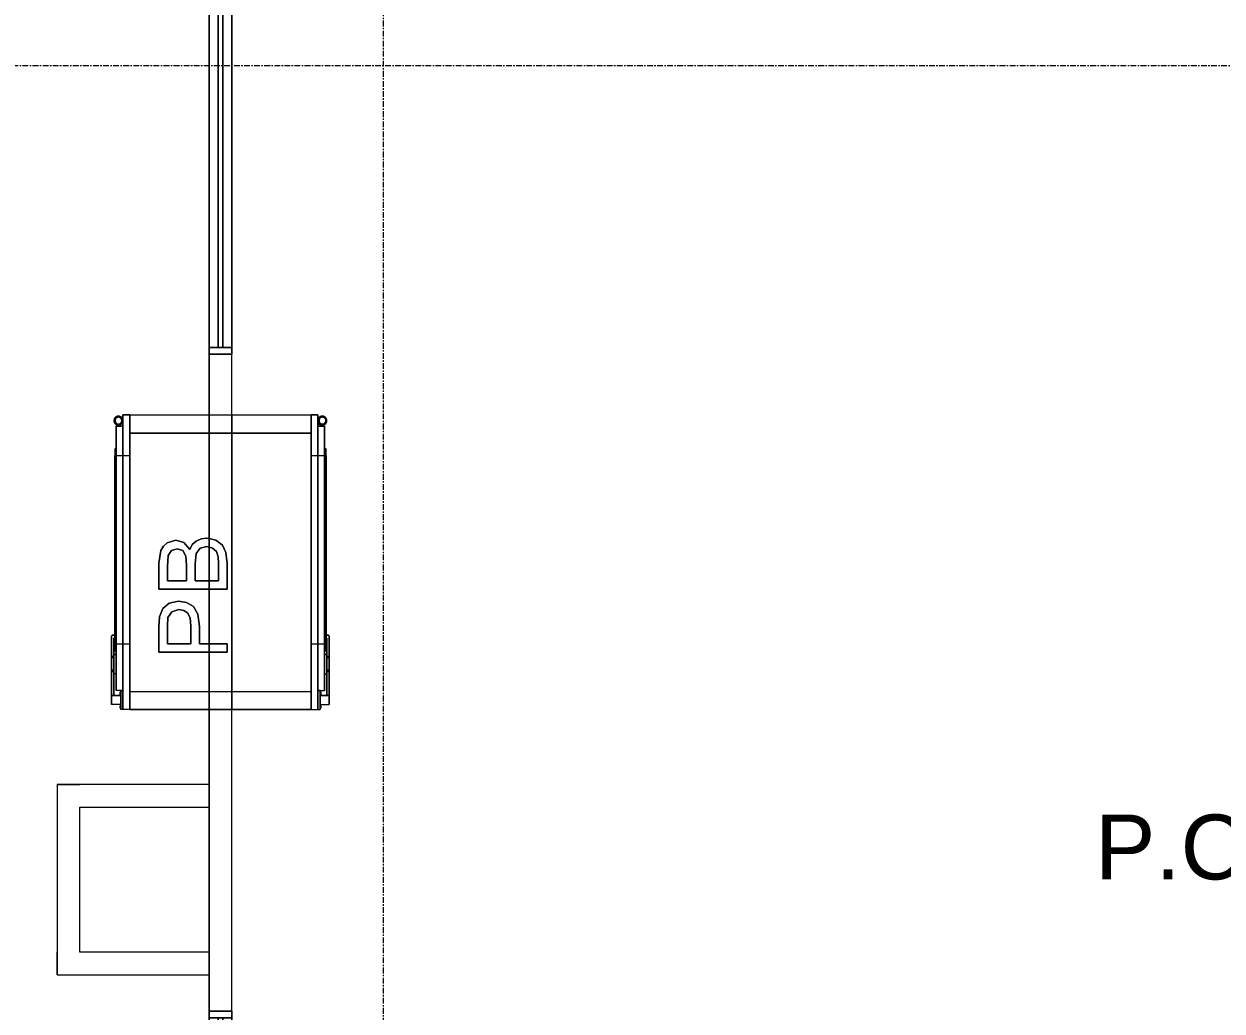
# Model space of a CAD drawing. Header units: millimetres. Extents: x -21807 to 26525, y -2564 to 60640.
# Drawn here: x -5292 to -2649, y 49352 to 51529 of the extents above; entities that cross this region are included whole.
import ezdxf

# ---------------------------------------------------------------- set-up
doc = ezdxf.new("R2010")
doc.units = ezdxf.units.MM
doc.linetypes.add('Grid Line', pattern=[22.225, 12.7, -3.175, 3.175, -3.175])
for name, color, linetype, lineweight in [('A-AREA-IDEN', 7, 'Continuous', 9), ('A-DETL-THIN', 7, 'Continuous', 9), ('A-WALL', 7, 'Continuous', 9), ('S-GRID', 7, 'Continuous', 9)]:
    doc.layers.add(name, color=color, linetype=linetype, lineweight=lineweight)
doc.layers.add('A-GLAZ', color=7, linetype='Continuous', lineweight=9, true_color=0x00007f)
doc.styles.add('Arial_1', font='arial.ttf', dxfattribs={"height": 143})

# ---------------------------------------------------------------- blocks, each defined once
blk = doc.blocks.new('AK_OViewTuongPanel - 2000x1200-V12-MẶT BẰNG PHÂN VÙNG ÁP SUẤT')
at = {"layer": 'A-GLAZ', "color": 254, "lineweight": 13, "true_color": 0xcccce5}
for p, q in [((-1015, 25), (-1015, -25)), ((-1000, 25), (-1015, 25)), ((-1000, -25), (-1000, 25)), ((1000, 25), (-1000, 25)), ((1000, 5), (-1000, 5)), ((-1000, 5), (-1000, -5)), ((1015, 25), (1000, 25)), ((1000, 25), (1000, -25)), ((1000, -5), (1000, 5)), ((1015, -25), (1015, 25)), ((-1000, -5), (1000, -5))]:
    blk.add_line(p, q, dxfattribs=at)
at = {"layer": 'A-GLAZ', "color": 7, "lineweight": 13, "true_color": 0xf3f3f9}
for p, q in [((-1015, -25), (-1015, 25)), ((-1000, -5), (-1000, 5)), ((-1000, 5), (-1000, -5)), ((1000, 5), (1000, -5)), ((1000, -5), (1000, 5)), ((1015, 25), (1015, -25)), ((-1000, -25), (-1015, -25)), ((1015, -25), (1000, -25))]:
    blk.add_line(p, q, dxfattribs=at)
at = {"layer": 'A-GLAZ', "color": 7, "lineweight": 13, "true_color": 0xececf5}
for p, q in [((-1015, 25), (-1000, 25)), ((-1000, 25), (-1000, 5)), ((1000, 25), (1015, 25)), ((1000, 5), (1000, 25)), ((-1000, -5), (-1000, -25)), ((1000, -25), (-1000, -25)), ((1000, -25), (1000, -5))]:
    blk.add_line(p, q, dxfattribs=at)
at = {"layer": 'A-GLAZ', "color": 254, "lineweight": 13, "true_color": 0xe0e0ef}
for p, q in [((-1000, 25), (1000, 25)), ((-1000, 5), (1000, 5)), ((-1015, -25), (-1000, -25)), ((1000, -5), (-1000, -5)), ((-1000, -25), (1000, -25)), ((1000, -25), (1015, -25))]:
    blk.add_line(p, q, dxfattribs=at)
blk = doc.blocks.new('AK_OViewTuongPanel - 1000x1200-V14-MẶT BẰNG PHÂN VÙNG ÁP SUẤT')
at = {"layer": 'A-GLAZ', "color": 7, "lineweight": 13, "true_color": 0xf3f3f9}
for p, q in [((-515, 25), (-500, 25)), ((-515, -25), (-515, 25)), ((-500, -5), (-500, 5)), ((-500, 5), (-500, -5)), ((500, 25), (515, 25)), ((500, 5), (500, -5)), ((500, -5), (500, 5)), ((515, 25), (515, -25))]:
    blk.add_line(p, q, dxfattribs=at)
at = {"layer": 'A-GLAZ', "color": 254, "lineweight": 13, "true_color": 0xcccce5}
for p, q in [((-515, 25), (-515, -25)), ((-500, -25), (-500, 25)), ((500, 5), (-500, 5)), ((-500, 5), (-500, -5)), ((500, 25), (500, -25)), ((500, -5), (500, 5)), ((515, -25), (515, 25)), ((-515, -25), (-500, -25)), ((-500, -5), (500, -5)), ((-500, -25), (500, -25)), ((500, -25), (515, -25))]:
    blk.add_line(p, q, dxfattribs=at)
at = {"layer": 'A-GLAZ', "color": 254, "lineweight": 13, "true_color": 0xe0e0ef}
for p, q in [((-500, 25), (-515, 25)), ((500, 25), (-500, 25)), ((-500, 5), (500, 5)), ((515, 25), (500, 25)), ((500, -5), (-500, -5)), ((500, -25), (-500, -25))]:
    blk.add_line(p, q, dxfattribs=at)
at = {"layer": 'A-GLAZ', "color": 7, "lineweight": 13, "true_color": 0xececf5}
for p, q in [((-500, 25), (500, 25)), ((-500, 25), (-500, 5)), ((500, 5), (500, 25)), ((-500, -25), (-515, -25)), ((-500, -5), (-500, -25)), ((500, -25), (500, -5)), ((515, -25), (500, -25))]:
    blk.add_line(p, q, dxfattribs=at)
blk = doc.blocks.new('Passbox - KT 500x500x400-V25-MẶT BẰNG PHÂN VÙNG ÁP SUẤT')
at = {"layer": 'A-GLAZ', "color": 254, "lineweight": 13, "true_color": 0xe0e0ef}
for p, q in [((-294.1, 240), (-314.1, 240)), ((-314.1, 220), (-314.1, 240)), ((-294.1, 240), (-294.1, 235)), ((-294.1, 240), (-163, 240)), ((-161, 238), (-161, 233)), ((-314.1, 220), (-325, 220)), ((-325, 215), (-325, 220)), ((-282.6, 215), (-325, 215)), ((-325, 200), (-325, 215)), ((-320.7, 220), (-322.1, 220)), ((-322.1, 220), (-320.7, 220)), ((-320.7, 220), (-322.1, 220)), ((-322.1, 220), (-320.7, 220)), ((-317.9, 220), (-320.7, 220)), ((-320.7, 220), (-317.9, 220)), ((-317.9, 220), (-320.7, 220)), ((-320.7, 220), (-317.9, 220)), ((-317.9, 220), (-316.5, 220)), ((-316.5, 220), (-317.9, 220)), ((-317.9, 220), (-316.5, 220)), ((-316.5, 220), (-317.9, 220)), ((-294.1, 220), (-314.1, 220)), ((-245.8, 235), (-294.1, 235)), ((-294.1, 235), (-294.1, 220)), ((-282.6, 220), (-294.1, 220)), ((-290.3, 220), (-291.8, 220)), ((-291.8, 220), (-290.3, 220)), ((-290.3, 220), (-291.8, 220)), ((-291.8, 220), (-290.3, 220)), ((-290.3, 220), (-287.5, 220)), ((-287.5, 220), (-290.3, 220)), ((-290.3, 220), (-287.5, 220)), ((-287.5, 220), (-290.3, 220)), ((-287.5, 220), (-286.1, 220)), ((-286.1, 220), (-287.5, 220)), ((-287.5, 220), (-286.1, 220)), ((-286.1, 220), (-287.5, 220)), ((-245.8, 230), (-282.6, 230)), ((-282.6, 220), (-282.6, 230)), ((-282.6, 215), (-282.6, 220)), ((300, 215), (-282.6, 215)), ((-245.8, 235), (-203.4, 235)), ((-245.8, 230), (-245.8, 235)), ((-203.4, 230), (-245.8, 230)), ((-240.7, 236.3), (-242.1, 236.3)), ((-242.1, 236.3), (-240.7, 236.3)), ((-242.1, 235), (-242.1, 236.3)), ((-240.7, 235), (-242.1, 235)), ((-242.1, 235), (-240.7, 235)), ((-237.9, 236.3), (-240.7, 236.3)), ((-240.7, 236.3), (-237.9, 236.3)), ((-240.7, 235), (-240.7, 236.3)), ((-240.7, 235), (-240.7, 236.3)), ((-237.9, 235), (-240.7, 235)), ((-240.7, 235), (-237.9, 235)), ((-237.9, 236.3), (-236.5, 236.3)), ((-236.5, 236.3), (-237.9, 236.3)), ((-237.9, 236.3), (-237.9, 235)), ((-237.9, 235), (-237.9, 236.3)), ((-237.9, 235), (-236.5, 235)), ((-236.5, 235), (-237.9, 235)), ((-236.5, 235), (-236.5, 236.3)), ((-210.3, 236.3), (-211.8, 236.3)), ((-211.8, 236.3), (-210.3, 236.3)), ((-211.8, 235), (-211.8, 236.3)), ((-210.3, 235), (-211.8, 235)), ((-211.8, 235), (-210.3, 235)), ((-210.3, 236.3), (-207.5, 236.3)), ((-207.5, 236.3), (-210.3, 236.3)), ((-210.3, 236.3), (-210.3, 235)), ((-210.3, 235), (-210.3, 236.3)), ((-210.3, 235), (-207.5, 235)), ((-207.5, 235), (-210.3, 235)), ((-207.5, 236.3), (-206.1, 236.3)), ((-206.1, 236.3), (-207.5, 236.3)), ((-207.5, 235), (-207.5, 236.3)), ((-207.5, 235), (-207.5, 236.3)), ((-207.5, 235), (-206.1, 235)), ((-206.1, 235), (-207.5, 235)), ((-206.1, 235), (-206.1, 236.3)), ((-168, 235), (-203.4, 235)), ((-203.4, 235), (-203.4, 230)), ((-193, 230), (-203.4, 230)), ((-195, 230), (-135, 230)), ((-195, 230), (-193, 230)), ((-180.3, 233), (-193, 233)), ((-178.5, 233), (-180, 233)), ((-180, 233), (-178.5, 233)), ((-180, 232.2), (-180, 200)), ((-135, 233), (-177.7, 233)), ((-177.7, 233), (-166.8, 233)), ((-166.8, 233), (-157.5, 233)), ((-157.5, 233), (-135, 233)), ((-135, 233), (190, 233)), ((190, 233), (-135, 233)), ((190, 230), (-135, 230)), ((232.7, 233), (190, 233)), ((190, 233), (221.8, 233)), ((190, 230), (205.5, 230)), ((205.5, 230), (220, 230)), ((220, 230), (250, 230)), ((221.8, 233), (232.7, 233)), ((235, 233), (233.5, 233)), ((233.5, 233), (235, 233)), ((235, 230.8), (235, 233)), ((235, 200), (235, 230)), ((248, 233), (235.3, 233)), ((248, 230), (250, 230)), ((300, 230), (248, 230)), ((300, 230), (300, 215)), ((325, 215), (300, 215)), ((325, 215), (325, 200)), ((-325, 200), (-325, 25)), ((-285, 200), (-285, 25)), ((-285, 200), (-285, 25)), ((285, 200), (285, 25)), ((285, 25), (285, 200)), ((325, 200), (325, 25)), ((-198.5, 25), (-198.5, 135.8)), ((-198.5, 135.8), (-142.7, 135.8)), ((-142.7, 135.8), (-120.2, 134.4)), ((-120.2, 134.4), (-101.9, 127.4)), ((-59.6, 25), (-59.6, 135.8)), ((-59.6, 135.8), (-2.1, 135.8)), ((-2.1, 135.8), (26, 131.4)), ((-140.8, 117), (-179.7, 117)), ((-179.7, 117), (-179.7, 65.2)), ((-121.9, 115.7), (-140.8, 117)), ((-109.2, 107.2), (-121.9, 115.7)), ((-104.4, 91.6), (-109.2, 107.2)), ((-101.9, 127.4), (-90, 112.8)), ((-90, 112.8), (-85.5, 92.3)), ((-9, 117), (-40.8, 117)), ((-40.8, 117), (-40.8, 74.6)), ((15.2, 115), (-9, 117)), ((26, 107.8), (15.2, 115)), ((26, 131.4), (35.5, 125.8)), ((29.8, 95.5), (26, 107.8)), ((35.5, 125.8), (42.7, 117.8)), ((42.7, 117.8), (48.7, 98.5)), ((-112.6, 72.1), (-106.4, 80.5)), ((-106.4, 80.5), (-104.4, 91.6)), ((-85.5, 92.3), (-88.6, 74.5)), ((13.7, 76.3), (25.8, 83.2)), ((25.8, 83.2), (29.8, 95.5)), ((43.6, 80.9), (28.3, 67.6)), ((48.7, 98.5), (43.6, 80.9)), ((-179.7, 65.2), (-140.3, 65.2)), ((-140.3, 65.2), (-123.6, 66.9)), ((-123.6, 66.9), (-112.6, 72.1)), ((-97.7, 59.7), (-114.7, 49.7)), ((-88.6, 74.5), (-97.7, 59.7)), ((-40.8, 74.6), (-6.4, 74.6)), ((-4, 55.8), (-40.8, 55.8)), ((-40.8, 55.8), (-40.8, 25)), ((-6.4, 74.6), (13.7, 76.3)), ((19.3, 53.3), (-4, 55.8)), ((30.9, 44.5), (19.3, 53.3)), ((28.3, 67.6), (39, 62)), ((39, 62), (46.9, 53.5)), ((46.9, 53.5), (51.8, 42.7)), ((-141.4, 46.4), (-179.7, 46.4)), ((-179.7, 46.4), (-179.7, 25)), ((-114.7, 49.7), (-141.4, 46.4)), ((34.5, 29.9), (30.9, 44.5)), ((33.4, 25), (34.5, 29.9)), ((51.8, 42.7), (53.4, 30.1)), ((53.4, 30.1), (52.3, 25)), ((-325, -25), (-325, 25)), ((-198.5, 25), (-198.5, -14.8)), ((-179.7, -14.8), (-179.7, 25)), ((-59.6, 25), (-59.6, -14.8)), ((-40.8, 4), (-40.8, 25)), ((-2.2, 4), (-40.8, 4)), ((11.8, 4.7), (-2.2, 4)), ((23.6, 8.8), (11.8, 4.7)), ((31.5, 17.2), (23.6, 8.8)), ((33.4, 25), (31.5, 17.2)), ((38, -4.6), (48.9, 9.8)), ((48.9, 9.8), (52.3, 25)), ((325, 25), (325, -25)), ((-325, -25), (-325, -200)), ((-285, -25), (-285, -200)), ((-285, -25), (-285, -200)), ((-198.5, -14.8), (-179.7, -14.8)), ((-59.6, -14.8), (-2.6, -14.8)), ((-2.6, -14.8), (21.6, -12.2)), ((21.6, -12.2), (38, -4.6)), ((285, -25), (285, -200)), ((285, -200), (285, -25)), ((325, -25), (325, -200)), ((-325, -200), (-325, -215)), ((-180, -200), (-180, -230)), ((235, -232.2), (235, -200)), ((325, -200), (325, -215)), ((-325, -215), (-282.6, -215)), ((-325, -215), (-325, -220)), ((-325, -220), (-314.1, -220)), ((-320.7, -220), (-322.1, -220)), ((-322.1, -220), (-320.7, -220)), ((-320.7, -220), (-322.1, -220)), ((-322.1, -220), (-320.7, -220)), ((-317.9, -220), (-320.7, -220)), ((-320.7, -220), (-317.9, -220)), ((-317.9, -220), (-320.7, -220)), ((-320.7, -220), (-317.9, -220)), ((-317.9, -220), (-316.5, -220)), ((-316.5, -220), (-317.9, -220)), ((-317.9, -220), (-316.5, -220)), ((-316.5, -220), (-317.9, -220)), ((-314.1, -220), (-294.1, -220)), ((-314.1, -220), (-314.1, -240)), ((-294.1, -220), (-294.1, -235)), ((-294.1, -220), (-282.6, -220)), ((-294.1, -235), (-245.8, -235)), ((-294.1, -235), (-294.1, -240)), ((-290.3, -220), (-291.8, -220)), ((-291.8, -220), (-290.3, -220)), ((-290.3, -220), (-291.8, -220)), ((-291.8, -220), (-290.3, -220)), ((-290.3, -220), (-287.5, -220)), ((-287.5, -220), (-290.3, -220)), ((-290.3, -220), (-287.5, -220)), ((-287.5, -220), (-290.3, -220)), ((-287.5, -220), (-286.1, -220)), ((-286.1, -220), (-287.5, -220)), ((-287.5, -220), (-286.1, -220)), ((-286.1, -220), (-287.5, -220)), ((-282.6, -220), (-282.6, -215)), ((-282.6, -215), (300, -215)), ((-282.6, -220), (-282.6, -230)), ((-282.6, -230), (-245.8, -230)), ((-245.8, -230), (-203.4, -230)), ((-245.8, -230), (-245.8, -235)), ((-203.4, -235), (-245.8, -235)), ((-240.7, -235), (-242.1, -235)), ((-242.1, -235), (-240.7, -235)), ((-242.1, -235), (-242.1, -236.3)), ((-240.7, -236.3), (-242.1, -236.3)), ((-242.1, -236.3), (-240.7, -236.3)), ((-237.9, -235), (-240.7, -235)), ((-240.7, -235), (-237.9, -235)), ((-240.7, -235), (-240.7, -236.3)), ((-240.7, -235), (-240.7, -236.3)), ((-237.9, -236.3), (-240.7, -236.3)), ((-240.7, -236.3), (-237.9, -236.3)), ((-237.9, -235), (-236.5, -235)), ((-236.5, -235), (-237.9, -235)), ((-237.9, -236.3), (-237.9, -235)), ((-237.9, -235), (-237.9, -236.3)), ((-237.9, -236.3), (-236.5, -236.3)), ((-236.5, -236.3), (-237.9, -236.3)), ((-236.5, -235), (-236.5, -236.3)), ((-210.3, -235), (-211.8, -235)), ((-211.8, -235), (-210.3, -235)), ((-211.8, -235), (-211.8, -236.3)), ((-210.3, -236.3), (-211.8, -236.3)), ((-211.8, -236.3), (-210.3, -236.3)), ((-210.3, -235), (-207.5, -235)), ((-207.5, -235), (-210.3, -235)), ((-210.3, -236.3), (-210.3, -235)), ((-210.3, -235), (-210.3, -236.3)), ((-210.3, -236.3), (-207.5, -236.3)), ((-207.5, -236.3), (-210.3, -236.3)), ((-207.5, -235), (-206.1, -235)), ((-206.1, -235), (-207.5, -235)), ((-207.5, -235), (-207.5, -236.3)), ((-207.5, -235), (-207.5, -236.3)), ((-207.5, -236.3), (-206.1, -236.3)), ((-206.1, -236.3), (-207.5, -236.3)), ((-206.1, -235), (-206.1, -236.3)), ((-203.4, -230), (-203.4, -235)), ((-203.4, -230), (-193, -230)), ((-203.4, -235), (-168, -235)), ((-193, -230), (-195, -230)), ((-193, -230), (-195, -230)), ((-187, -230), (-193, -230)), ((-193, -233), (-180.3, -233)), ((-177.4, -230), (-187, -230)), ((-180, -230.8), (-180, -233)), ((-180, -233), (-178.5, -233)), ((-178.5, -233), (-180, -233)), ((-177.7, -233), (-174, -233)), ((-174, -233), (-177.7, -233)), ((-165, -230), (-177.4, -230)), ((-174, -233), (-166.8, -233)), ((-146.6, -233), (-174, -233)), ((-166.8, -233), (-157.5, -233)), ((-150.5, -230), (-165, -230)), ((-161, -233), (-161, -238)), ((-157.5, -233), (-146.6, -233)), ((-135, -230), (-150.5, -230)), ((-146.6, -233), (-135, -233)), ((-135, -233), (-146.6, -233)), ((-135, -230), (190, -230)), ((190, -233), (-135, -233)), ((-135, -233), (190, -233)), ((220, -230), (190, -230)), ((190, -233), (201.6, -233)), ((232.7, -233), (190, -233)), ((201.6, -233), (221.8, -233)), ((232.4, -230), (220, -230)), ((221.8, -233), (232.7, -233)), ((242, -230), (232.4, -230)), ((233.5, -233), (235, -233)), ((235, -233), (233.5, -233)), ((235.3, -233), (248, -233)), ((248, -230), (242, -230)), ((250, -230), (248, -230)), ((250, -230), (248, -230)), ((248, -230), (300, -230)), ((300, -215), (300, -230)), ((300, -215), (325, -215)), ((-314.1, -240), (-294.1, -240)), ((-163, -240), (-294.1, -240))]:
    blk.add_line(p, q, dxfattribs=at)
at = {"layer": 'A-GLAZ', "color": 254, "lineweight": 13, "true_color": 0xcccce5}
for p, q in [((-314.1, 240), (-294.1, 240)), ((-314.1, 220), (-314.1, 240)), ((-163, 240), (-294.1, 240)), ((-294.1, 220), (-294.1, 240)), ((-161, 233), (-161, 238)), ((-325, 220), (-282.6, 220)), ((-325, 215), (-325, 220)), ((-325, 215), (325, 215)), ((-325, 200), (-325, 215)), ((-320.7, 221.3), (-322.1, 221.3)), ((-322.1, 221.3), (-320.7, 221.3)), ((-320.7, 221.3), (-322.1, 221.3)), ((-322.1, 221.3), (-320.7, 221.3)), ((-322.1, 220), (-322.1, 221.3)), ((-322.1, 220), (-322.1, 221.3)), ((-317.9, 221.3), (-320.7, 221.3)), ((-320.7, 221.3), (-317.9, 221.3)), ((-317.9, 221.3), (-320.7, 221.3)), ((-320.7, 221.3), (-317.9, 221.3)), ((-320.7, 220), (-320.7, 221.3)), ((-320.7, 220), (-320.7, 221.3)), ((-320.7, 220), (-320.7, 221.3)), ((-320.7, 220), (-320.7, 221.3)), ((-317.9, 221.3), (-316.5, 221.3)), ((-316.5, 221.3), (-317.9, 221.3)), ((-317.9, 221.3), (-316.5, 221.3)), ((-316.5, 221.3), (-317.9, 221.3)), ((-317.9, 221.3), (-317.9, 220)), ((-317.9, 220), (-317.9, 221.3)), ((-317.9, 221.3), (-317.9, 220)), ((-317.9, 220), (-317.9, 221.3)), ((-316.5, 220), (-316.5, 221.3)), ((-316.5, 220), (-316.5, 221.3)), ((-294.1, 235), (-245.8, 235)), ((-290.3, 221.3), (-291.8, 221.3)), ((-291.8, 221.3), (-290.3, 221.3)), ((-290.3, 221.3), (-291.8, 221.3)), ((-291.8, 221.3), (-290.3, 221.3)), ((-291.8, 220), (-291.8, 221.3)), ((-291.8, 220), (-291.8, 221.3)), ((-290.3, 221.3), (-287.5, 221.3)), ((-287.5, 221.3), (-290.3, 221.3)), ((-290.3, 221.3), (-287.5, 221.3)), ((-287.5, 221.3), (-290.3, 221.3)), ((-290.3, 221.3), (-290.3, 220)), ((-290.3, 220), (-290.3, 221.3)), ((-290.3, 221.3), (-290.3, 220)), ((-290.3, 220), (-290.3, 221.3)), ((-287.5, 221.3), (-286.1, 221.3)), ((-286.1, 221.3), (-287.5, 221.3)), ((-287.5, 221.3), (-286.1, 221.3)), ((-286.1, 221.3), (-287.5, 221.3)), ((-287.5, 220), (-287.5, 221.3)), ((-287.5, 220), (-287.5, 221.3)), ((-287.5, 220), (-287.5, 221.3)), ((-287.5, 220), (-287.5, 221.3)), ((-286.1, 220), (-286.1, 221.3)), ((-286.1, 220), (-286.1, 221.3)), ((-282.6, 230), (300, 230)), ((-282.6, 215), (-282.6, 230)), ((-245.8, 235), (-203.4, 235)), ((-245.8, 230), (-245.8, 235)), ((-240.7, 236.3), (-242.1, 236.3)), ((-242.1, 236.3), (-240.7, 236.3)), ((-242.1, 235), (-242.1, 236.3)), ((-237.9, 236.3), (-240.7, 236.3)), ((-240.7, 236.3), (-237.9, 236.3)), ((-240.7, 235), (-240.7, 236.3)), ((-240.7, 235), (-240.7, 236.3)), ((-237.9, 236.3), (-236.5, 236.3)), ((-236.5, 236.3), (-237.9, 236.3)), ((-237.9, 236.3), (-237.9, 235)), ((-237.9, 235), (-237.9, 236.3)), ((-236.5, 235), (-236.5, 236.3)), ((-210.3, 236.3), (-211.8, 236.3)), ((-211.8, 236.3), (-210.3, 236.3)), ((-211.8, 235), (-211.8, 236.3)), ((-210.3, 236.3), (-207.5, 236.3)), ((-207.5, 236.3), (-210.3, 236.3)), ((-210.3, 236.3), (-210.3, 235)), ((-210.3, 235), (-210.3, 236.3)), ((-207.5, 236.3), (-206.1, 236.3)), ((-206.1, 236.3), (-207.5, 236.3)), ((-207.5, 235), (-207.5, 236.3)), ((-207.5, 235), (-207.5, 236.3)), ((-206.1, 235), (-206.1, 236.3)), ((-203.4, 235), (-168, 235)), ((-203.4, 230), (-203.4, 235)), ((-195, 233), (-195, 230)), ((-193, 233), (-195, 233)), ((-135, 233), (-195, 233)), ((-135, 233), (190, 233)), ((250, 233), (190, 233)), ((250, 233), (248, 233)), ((250, 230), (250, 233)), ((300, 215), (300, 230)), ((325, 200), (325, 215)), ((325, 200), (-325, 200)), ((-325, 25), (-325, 200)), ((-325, 200), (325, 200)), ((325, 200), (325, 25)), ((-142.7, 135.8), (-198.5, 135.8)), ((-198.5, 135.8), (-198.5, 25)), ((-120.2, 134.4), (-142.7, 135.8)), ((-101.9, 127.4), (-120.2, 134.4)), ((-2.1, 135.8), (-59.6, 135.8)), ((-59.6, 135.8), (-59.6, 25)), ((26, 131.4), (-2.1, 135.8)), ((-179.7, 65.2), (-179.7, 117)), ((-179.7, 117), (-140.8, 117)), ((-140.8, 117), (-121.9, 115.7)), ((-121.9, 115.7), (-109.2, 107.2)), ((-109.2, 107.2), (-104.4, 91.6)), ((-90, 112.8), (-101.9, 127.4)), ((-85.5, 92.3), (-90, 112.8)), ((-40.8, 74.6), (-40.8, 117)), ((-40.8, 117), (-9, 117)), ((-9, 117), (15.2, 115)), ((15.2, 115), (26, 107.8)), ((35.5, 125.8), (26, 131.4)), ((26, 107.8), (29.8, 95.5)), ((42.7, 117.8), (35.5, 125.8)), ((48.7, 98.5), (42.7, 117.8)), ((-106.4, 80.5), (-112.6, 72.1)), ((-104.4, 91.6), (-106.4, 80.5)), ((-88.6, 74.5), (-85.5, 92.3)), ((25.8, 83.2), (13.7, 76.3)), ((29.8, 95.5), (25.8, 83.2)), ((28.3, 67.6), (43.6, 80.9)), ((43.6, 80.9), (48.7, 98.5)), ((-140.3, 65.2), (-179.7, 65.2)), ((-123.6, 66.9), (-140.3, 65.2)), ((-112.6, 72.1), (-123.6, 66.9)), ((-114.7, 49.7), (-97.7, 59.7)), ((-97.7, 59.7), (-88.6, 74.5)), ((-6.4, 74.6), (-40.8, 74.6)), ((-40.8, 25), (-40.8, 55.8)), ((-40.8, 55.8), (-4, 55.8)), ((13.7, 76.3), (-6.4, 74.6)), ((-4, 55.8), (19.3, 53.3)), ((19.3, 53.3), (30.9, 44.5)), ((39, 62), (28.3, 67.6)), ((46.9, 53.5), (39, 62)), ((51.8, 42.7), (46.9, 53.5)), ((-179.7, 25), (-179.7, 46.4)), ((-179.7, 46.4), (-141.4, 46.4)), ((-141.4, 46.4), (-114.7, 49.7)), ((30.9, 44.5), (34.5, 29.9)), ((34.5, 29.9), (33.4, 25)), ((53.4, 30.1), (51.8, 42.7)), ((52.3, 25), (53.4, 30.1)), ((-325, -200), (-325, -25)), ((325, -25), (325, -200)), ((-325, -200), (325, -200)), ((-325, -200), (-325, -215)), ((325, -200), (-325, -200)), ((325, -215), (325, -200)), ((-325, -215), (-325, -220)), ((325, -215), (-325, -215)), ((-282.6, -220), (-325, -220)), ((-322.1, -220), (-322.1, -221.3)), ((-322.1, -220), (-322.1, -221.3)), ((-320.7, -221.3), (-322.1, -221.3)), ((-322.1, -221.3), (-320.7, -221.3)), ((-320.7, -221.3), (-322.1, -221.3)), ((-322.1, -221.3), (-320.7, -221.3)), ((-320.7, -220), (-320.7, -221.3)), ((-320.7, -220), (-320.7, -221.3)), ((-320.7, -220), (-320.7, -221.3)), ((-320.7, -220), (-320.7, -221.3)), ((-317.9, -221.3), (-320.7, -221.3)), ((-320.7, -221.3), (-317.9, -221.3)), ((-317.9, -221.3), (-320.7, -221.3)), ((-320.7, -221.3), (-317.9, -221.3)), ((-317.9, -221.3), (-317.9, -220)), ((-317.9, -220), (-317.9, -221.3)), ((-317.9, -221.3), (-317.9, -220)), ((-317.9, -220), (-317.9, -221.3)), ((-317.9, -221.3), (-316.5, -221.3)), ((-316.5, -221.3), (-317.9, -221.3)), ((-317.9, -221.3), (-316.5, -221.3)), ((-316.5, -221.3), (-317.9, -221.3)), ((-316.5, -220), (-316.5, -221.3)), ((-316.5, -220), (-316.5, -221.3)), ((-314.1, -220), (-314.1, -240)), ((-294.1, -240), (-294.1, -220)), ((-245.8, -235), (-294.1, -235)), ((-291.8, -220), (-291.8, -221.3)), ((-291.8, -220), (-291.8, -221.3)), ((-290.3, -221.3), (-291.8, -221.3)), ((-291.8, -221.3), (-290.3, -221.3)), ((-290.3, -221.3), (-291.8, -221.3)), ((-291.8, -221.3), (-290.3, -221.3)), ((-290.3, -221.3), (-290.3, -220)), ((-290.3, -220), (-290.3, -221.3)), ((-290.3, -221.3), (-290.3, -220)), ((-290.3, -220), (-290.3, -221.3)), ((-290.3, -221.3), (-287.5, -221.3)), ((-287.5, -221.3), (-290.3, -221.3)), ((-290.3, -221.3), (-287.5, -221.3)), ((-287.5, -221.3), (-290.3, -221.3)), ((-287.5, -220), (-287.5, -221.3)), ((-287.5, -220), (-287.5, -221.3)), ((-287.5, -220), (-287.5, -221.3)), ((-287.5, -220), (-287.5, -221.3)), ((-287.5, -221.3), (-286.1, -221.3)), ((-286.1, -221.3), (-287.5, -221.3)), ((-287.5, -221.3), (-286.1, -221.3)), ((-286.1, -221.3), (-287.5, -221.3)), ((-286.1, -220), (-286.1, -221.3)), ((-286.1, -220), (-286.1, -221.3)), ((-282.6, -215), (-282.6, -230)), ((300, -230), (-282.6, -230)), ((-245.8, -230), (-245.8, -235)), ((-203.4, -235), (-245.8, -235)), ((-242.1, -235), (-242.1, -236.3)), ((-240.7, -236.3), (-242.1, -236.3)), ((-242.1, -236.3), (-240.7, -236.3)), ((-240.7, -235), (-240.7, -236.3)), ((-240.7, -235), (-240.7, -236.3)), ((-237.9, -236.3), (-240.7, -236.3)), ((-240.7, -236.3), (-237.9, -236.3)), ((-237.9, -236.3), (-237.9, -235)), ((-237.9, -235), (-237.9, -236.3)), ((-237.9, -236.3), (-236.5, -236.3)), ((-236.5, -236.3), (-237.9, -236.3)), ((-236.5, -235), (-236.5, -236.3)), ((-211.8, -235), (-211.8, -236.3)), ((-210.3, -236.3), (-211.8, -236.3)), ((-211.8, -236.3), (-210.3, -236.3)), ((-210.3, -236.3), (-210.3, -235)), ((-210.3, -235), (-210.3, -236.3)), ((-210.3, -236.3), (-207.5, -236.3)), ((-207.5, -236.3), (-210.3, -236.3)), ((-207.5, -235), (-207.5, -236.3)), ((-207.5, -235), (-207.5, -236.3)), ((-207.5, -236.3), (-206.1, -236.3)), ((-206.1, -236.3), (-207.5, -236.3)), ((-206.1, -235), (-206.1, -236.3)), ((-203.4, -235), (-203.4, -230)), ((-168, -235), (-203.4, -235)), ((-195, -230), (-195, -233)), ((-195, -233), (-135, -233)), ((-195, -233), (-193, -233)), ((-161, -238), (-161, -233)), ((190, -233), (-135, -233)), ((190, -233), (250, -233)), ((248, -233), (250, -233)), ((250, -233), (250, -230)), ((300, -230), (300, -215)), ((-294.1, -240), (-314.1, -240)), ((-294.1, -240), (-163, -240))]:
    blk.add_line(p, q, dxfattribs=at)
at = {"layer": 'A-GLAZ', "color": 7, "lineweight": 13, "true_color": 0xececf5}
for p, q in [((-294.1, 235), (-294.1, 240)), ((-294.1, 240), (-294.1, 235)), ((-325, 215), (-282.6, 215)), ((-180, 215), (-325, 215)), ((-314.1, 220), (-294.1, 220)), ((-294.1, 220), (-314.1, 220)), ((-282.6, 220), (-282.6, 215)), ((-282.6, 215), (-282.6, 220)), ((-282.6, 215), (-180, 215)), ((-203.4, 235), (-245.8, 235)), ((-203.4, 235), (-245.8, 235)), ((-245.8, 230), (-203.4, 230)), ((-203.4, 230), (-245.8, 230)), ((-240.7, 235), (-242.1, 235)), ((-242.1, 235), (-240.7, 235)), ((-237.9, 235), (-240.7, 235)), ((-240.7, 235), (-237.9, 235)), ((-237.9, 235), (-236.5, 235)), ((-236.5, 235), (-237.9, 235)), ((-210.3, 235), (-211.8, 235)), ((-211.8, 235), (-210.3, 235)), ((-210.3, 235), (-207.5, 235)), ((-207.5, 235), (-210.3, 235)), ((-207.5, 235), (-206.1, 235)), ((-206.1, 235), (-207.5, 235)), ((-193, 230), (-180.3, 230)), ((-180, 230), (-193, 230)), ((-178.6, 233), (-180.3, 233)), ((-178.5, 233), (-180, 233)), ((-180, 233), (-178.5, 233)), ((-178.5, 230), (-180, 230)), ((-180, 230), (-178.5, 230)), ((-135, 215), (-180, 215)), ((-180, 215), (-135, 215)), ((-165.5, 233), (-177.7, 233)), ((-177.7, 233), (-165.5, 233)), ((-135, 230), (-177.7, 230)), ((-177.7, 230), (-135, 230)), ((-166, 232.8), (-166, 230)), ((-161, 230.8), (-161, 233)), ((-135, 233), (-160.2, 233)), ((-160.2, 233), (-135, 233)), ((190, 233), (-135, 233)), ((-135, 233), (190, 233)), ((-135, 230), (190, 230)), ((190, 230), (-135, 230)), ((-135, 215), (190, 215)), ((190, 215), (-135, 215)), ((232.7, 233), (190, 233)), ((190, 233), (232.7, 233)), ((232.7, 230), (190, 230)), ((190, 230), (232.7, 230)), ((235, 215), (190, 215)), ((190, 215), (235, 215)), ((235, 233), (233.5, 233)), ((233.5, 233), (235, 233)), ((235, 230), (233.5, 230)), ((233.5, 230), (235, 230)), ((235.3, 233), (233.6, 233)), ((248, 230), (235, 230)), ((235, 215), (300, 215)), ((300, 215), (235, 215)), ((235.3, 230), (248, 230)), ((-325, 200), (-285, 200)), ((-325, 200), (-285, 200)), ((285, 200), (-285, 200)), ((-180, 200), (-285, 200)), ((-180, 200), (-135, 200)), ((-135, 200), (-180, 200)), ((190, 200), (-135, 200)), ((-135, 200), (190, 200)), ((190, 200), (235, 200)), ((235, 200), (190, 200)), ((285, 200), (235, 200)), ((285, 200), (325, 200)), ((285, 200), (325, 200)), ((-325, 25), (-325, -25)), ((-285, 25), (-285, -25)), ((-285, 25), (-285, -25)), ((-198.5, -14.8), (-198.5, 25)), ((-179.7, 25), (-179.7, -14.8)), ((-59.6, -14.8), (-59.6, 25)), ((-40.8, 25), (-40.8, 4)), ((-40.8, 4), (-2.2, 4)), ((-2.2, 4), (11.8, 4.7)), ((11.8, 4.7), (23.6, 8.8)), ((23.6, 8.8), (31.5, 17.2)), ((31.5, 17.2), (33.4, 25)), ((48.9, 9.8), (38, -4.6)), ((52.3, 25), (48.9, 9.8)), ((285, 25), (285, -25)), ((285, -25), (285, 25)), ((325, 25), (325, -25)), ((-179.7, -14.8), (-198.5, -14.8)), ((-2.6, -14.8), (-59.6, -14.8)), ((21.6, -12.2), (-2.6, -14.8)), ((38, -4.6), (21.6, -12.2)), ((-285, -200), (-325, -200)), ((-325, -200), (-285, -200)), ((-285, -200), (285, -200)), ((-180, -200), (-285, -200)), ((-135, -200), (-180, -200)), ((-180, -200), (-135, -200)), ((-135, -200), (190, -200)), ((190, -200), (-135, -200)), ((235, -200), (190, -200)), ((190, -200), (235, -200)), ((285, -200), (235, -200)), ((325, -200), (285, -200)), ((285, -200), (325, -200)), ((-282.6, -215), (-325, -215)), ((-325, -215), (-180, -215)), ((-294.1, -220), (-314.1, -220)), ((-314.1, -220), (-294.1, -220)), ((-294.1, -240), (-294.1, -235)), ((-294.1, -235), (-294.1, -240)), ((-282.6, -215), (-282.6, -220)), ((-180, -215), (-282.6, -215)), ((-282.6, -215), (-282.6, -220)), ((-203.4, -230), (-245.8, -230)), ((-245.8, -230), (-203.4, -230)), ((-245.8, -235), (-203.4, -235)), ((-245.8, -235), (-203.4, -235)), ((-240.7, -235), (-242.1, -235)), ((-242.1, -235), (-240.7, -235)), ((-237.9, -235), (-240.7, -235)), ((-240.7, -235), (-237.9, -235)), ((-237.9, -235), (-236.5, -235)), ((-236.5, -235), (-237.9, -235)), ((-210.3, -235), (-211.8, -235)), ((-211.8, -235), (-210.3, -235)), ((-210.3, -235), (-207.5, -235)), ((-207.5, -235), (-210.3, -235)), ((-207.5, -235), (-206.1, -235)), ((-206.1, -235), (-207.5, -235)), ((-180.3, -230), (-193, -230)), ((-193, -230), (-180, -230)), ((-180.3, -233), (-178.6, -233)), ((-180, -215), (-135, -215)), ((-135, -215), (-180, -215)), ((-180, -230), (-178.5, -230)), ((-178.5, -230), (-180, -230)), ((-180, -233), (-178.5, -233)), ((-178.5, -233), (-180, -233)), ((-177.7, -230), (-135, -230)), ((-135, -230), (-177.7, -230)), ((-177.7, -233), (-165.5, -233)), ((-165.5, -233), (-177.7, -233)), ((-166, -230.2), (-166, -233)), ((-161, -232.2), (-161, -230)), ((-160.2, -233), (-135, -233)), ((-135, -233), (-160.2, -233)), ((190, -215), (-135, -215)), ((-135, -215), (190, -215)), ((190, -230), (-135, -230)), ((-135, -230), (190, -230)), ((-135, -233), (190, -233)), ((190, -233), (-135, -233)), ((190, -215), (235, -215)), ((235, -215), (190, -215)), ((190, -230), (232.7, -230)), ((232.7, -230), (190, -230)), ((190, -233), (232.7, -233)), ((232.7, -233), (190, -233)), ((233.5, -230), (235, -230)), ((235, -230), (233.5, -230)), ((233.5, -233), (235, -233)), ((235, -233), (233.5, -233)), ((233.6, -233), (235.3, -233)), ((300, -215), (235, -215)), ((235, -215), (300, -215)), ((235, -230), (248, -230)), ((248, -230), (235.3, -230))]:
    blk.add_line(p, q, dxfattribs=at)
at = {"layer": 'A-GLAZ', "color": 7, "lineweight": 13, "true_color": 0xf7f7fb}
for p, q in [((-180.3, 230), (-178.8, 230)), ((-178.6, 230), (-180, 230)), ((-161.2, 230), (-165.2, 230)), ((-165.2, 230), (-161.2, 230)), ((-161.2, 233), (-165, 233)), ((-161, 230), (-165, 230)), ((234.9, 230), (233.5, 230)), ((233.6, 230), (235.2, 230)), ((235, 200), (-180, 200)), ((235, -200), (-180, -200)), ((-178.6, -230), (-180.2, -230)), ((-179.9, -230), (-178.5, -230)), ((-165.2, -230), (-161.2, -230)), ((-161.2, -230), (-165.2, -230)), ((-165, -230), (-161, -230)), ((-165, -233), (-161.2, -233)), ((233.6, -230), (235, -230)), ((235.3, -230), (233.8, -230))]:
    blk.add_line(p, q, dxfattribs=at)
at = {"layer": 'A-GLAZ', "color": 7, "lineweight": 13, "true_color": 0xf3f3f9}
for p, q in [((-178.7, 230), (-180, 230)), ((-180, 230), (-178.7, 230)), ((-146.6, 215), (-178.5, 215)), ((-178.5, 215), (-146.6, 215)), ((-174.5, 230), (-177.7, 230)), ((-177.7, 230), (-174.5, 230)), ((-165.4, 233), (-177.4, 233)), ((-167.6, 230), (-174, 230)), ((-174, 230), (-167.6, 230)), ((-166, 230), (-166, 232.8)), ((-161.2, 233), (-165.2, 233)), ((-165.2, 233), (-161.2, 233)), ((-165, 230), (-161, 230)), ((-161, 233), (-161, 230.8)), ((-135, 233), (-160.2, 233)), ((-158.4, 230), (-160.2, 230)), ((-160.2, 230), (-158.4, 230)), ((-147.7, 230), (-157.5, 230)), ((-157.5, 230), (-147.7, 230)), ((-136.1, 230), (-146.6, 230)), ((-146.6, 230), (-136.1, 230)), ((-135, 215), (-146.6, 215)), ((-146.6, 215), (-135, 215)), ((190, 233), (-135, 233)), ((190, 230), (-135, 230)), ((-135, 230), (190, 230)), ((190, 215), (-135, 215)), ((-135, 215), (190, 215)), ((205.5, 233), (190, 233)), ((200.6, 230), (190, 230)), ((190, 230), (200.6, 230)), ((201.6, 215), (190, 215)), ((190, 215), (233.5, 215)), ((211.6, 230), (201.6, 230)), ((201.6, 230), (211.6, 230)), ((233.5, 215), (201.6, 215)), ((220, 233), (205.5, 233)), ((220.2, 230), (212.5, 230)), ((212.5, 230), (220.2, 230)), ((232.4, 233), (220, 233)), ((228.4, 230), (221.8, 230)), ((221.8, 230), (228.4, 230)), ((232.7, 230), (229, 230)), ((229, 230), (232.7, 230)), ((235, 230), (233.5, 230)), ((233.5, 230), (235, 230)), ((-284.9, 200), (-180, 200)), ((-284.9, 200), (-180, 200)), ((-180, 200), (-135, 200)), ((-135, 200), (-180, 200)), ((-135, 200), (190, 200)), ((190, 200), (-135, 200)), ((190, 200), (221.8, 200)), ((221.8, 200), (190, 200)), ((221.8, 200), (235, 200)), ((235, 200), (221.8, 200)), ((235, 200), (285, 200)), ((235, 200), (285, 200)), ((-180, -200), (-284.9, -200)), ((-284.9, -200), (-180, -200)), ((-135, -200), (-180, -200)), ((-180, -200), (-178.5, -200)), ((-178.5, -200), (-135, -200)), ((190, -200), (-135, -200)), ((-135, -200), (190, -200)), ((201.6, -200), (190, -200)), ((190, -200), (201.6, -200)), ((221.8, -200), (201.6, -200)), ((201.6, -200), (233.5, -200)), ((235, -200), (221.8, -200)), ((233.5, -200), (235, -200)), ((285, -200), (235, -200)), ((235, -200), (285, -200)), ((-180, -230), (-178.5, -230)), ((-178.5, -230), (-180, -230)), ((-178.5, -215), (-174, -215)), ((-166.8, -215), (-178.5, -215)), ((-177.7, -230), (-174, -230)), ((-174, -230), (-177.7, -230)), ((-177.4, -233), (-165.4, -233)), ((-174, -215), (-166.8, -215)), ((-173.4, -230), (-166.8, -230)), ((-166.8, -230), (-173.4, -230)), ((-166.8, -215), (-157.5, -215)), ((-135, -215), (-166.8, -215)), ((-166, -233), (-166, -230.2)), ((-165.2, -233), (-161.2, -233)), ((-161.2, -233), (-165.2, -233)), ((-161, -230), (-165, -230)), ((-161, -230), (-161, -232.2)), ((-160.2, -230), (-157.5, -230)), ((-157.5, -230), (-160.2, -230)), ((-160.2, -233), (-135, -233)), ((-157.5, -215), (-146.6, -215)), ((-156.6, -230), (-146.6, -230)), ((-146.6, -230), (-156.6, -230)), ((-146.6, -215), (-135, -215)), ((-145.6, -230), (-135, -230)), ((-135, -230), (-145.6, -230)), ((-135, -215), (190, -215)), ((190, -215), (-135, -215)), ((-135, -230), (190, -230)), ((190, -230), (-135, -230)), ((-135, -233), (190, -233)), ((190, -215), (229, -215)), ((212.5, -215), (190, -215)), ((190, -233), (232.4, -233)), ((191.1, -230), (201.6, -230)), ((201.6, -230), (191.1, -230)), ((202.7, -230), (212.5, -230)), ((212.5, -230), (202.7, -230)), ((221.8, -215), (212.5, -215)), ((214.6, -230), (221.8, -230)), ((221.8, -230), (214.6, -230)), ((233.5, -215), (221.8, -215)), ((222.6, -230), (229, -230)), ((229, -230), (222.6, -230)), ((229, -215), (233.5, -215)), ((229.5, -230), (232.7, -230)), ((232.7, -230), (229.5, -230)), ((233.7, -230), (235, -230)), ((235, -230), (233.7, -230))]:
    blk.add_line(p, q, dxfattribs=at)
at = {"layer": 'A-GLAZ', "color": 7, "lineweight": 13, "true_color": 0xfafafc}
for p, q in [((-178.5, 215), (233.5, 215)), ((233.5, 215), (-178.5, 215)), ((-177.4, 230), (-174.6, 230)), ((-174.4, 230), (-177.4, 230)), ((-174.2, 230), (-167.7, 230)), ((-167.5, 230), (-174, 230)), ((-160.2, 230), (-158.5, 230)), ((-158.3, 230), (-160, 230)), ((-157.7, 230), (-147.7, 230)), ((-147.6, 230), (-157.5, 230)), ((-146.7, 230), (-136.1, 230)), ((-136.1, 230), (-146.6, 230)), ((-135, 230), (190, 230)), ((200.6, 230), (-135, 230)), ((190, 230), (200.7, 230)), ((211.5, 230), (201.6, 230)), ((201.7, 230), (211.7, 230)), ((220, 230), (212.5, 230)), ((212.7, 230), (220, 230)), ((228.3, 230), (221.8, 230)), ((222, 230), (228.6, 230)), ((232.4, 230), (229, 230)), ((229.2, 230), (232.4, 230)), ((-180, 200), (235, 200)), ((-180, 200), (235, 200)), ((235, -200), (-180, -200)), ((-180, -200), (235, -200)), ((233.5, -215), (-178.5, -215)), ((-178.5, -215), (233.5, -215)), ((-174.2, -230), (-177.4, -230)), ((-177.4, -230), (-174, -230)), ((-167, -230), (-173.6, -230)), ((-173.3, -230), (-166.8, -230)), ((-157.7, -230), (-160.2, -230)), ((-160, -230), (-157.5, -230)), ((-146.7, -230), (-156.7, -230)), ((-156.5, -230), (-146.6, -230)), ((-135, -230), (-145.7, -230)), ((-145.6, -230), (190, -230)), ((190, -230), (-135, -230)), ((201.7, -230), (191.1, -230)), ((191.1, -230), (201.6, -230)), ((202.6, -230), (212.5, -230)), ((205.5, -230), (202.7, -230)), ((212.7, -230), (205.5, -230)), ((214.4, -230), (221.8, -230)), ((222, -230), (214.6, -230)), ((222.5, -230), (229, -230)), ((229.2, -230), (222.7, -230)), ((229.4, -230), (232.4, -230)), ((232.4, -230), (229.6, -230))]:
    blk.add_line(p, q, dxfattribs=at)
at = {"layer": 'A-GLAZ', "color": 7, "lineweight": 13, "true_color": 0xfcfcfd}
for p, q in [((-165, 230), (-161.2, 230)), ((-161, 230), (-165, 230)), ((-161.2, -230), (-165, -230)), ((-165, -230), (-161, -230))]:
    blk.add_line(p, q, dxfattribs=at)
at = {"layer": 'A-GLAZ', "color": 254, "lineweight": 13, "true_color": 0xcccce5}
for centre, radius, start, end in [((-163, 238), 2, 360, 90), ((-168, 233), 2, 0, 90), ((-168, 233), 2, 15, 90), ((312.5, 225), 10, 135, 180), ((312.5, 225), 10, 165, 180), ((312.5, 225), 10, 165, 180), ((312.5, 225), 10, 165, 180), ((312.5, 225), 10, 180, 360), ((312.5, 225), 10, 180, 225), ((312.5, 225), 10, 180, 225), ((312.5, 225), 10, 180, 225), ((312.5, 225), 10, 0, 150), ((312.5, 225), 10, 0, 150), ((312.5, 225), 10, 0, 150), ((312.5, 225), 7.5, 0, 180), ((312.5, 225), 7.5, 180, 360), ((312.5, 225), 10, 0, 135), ((312.5, 225), 10, 240, 330), ((312.5, 225), 10, 240, 330), ((312.5, 225), 10, 240, 330), ((312.5, 225), 10, 345, 360), ((312.5, 225), 10, 345, 360), ((312.5, 225), 10, 345, 360), ((-168, -233), 2, 270, 0), ((-168, -233), 2, 270, 345), ((312.5, -225), 10, 0, 180), ((312.5, -225), 10, 135, 180), ((312.5, -225), 10, 135, 180), ((312.5, -225), 10, 135, 180), ((312.5, -225), 10, 180, 195), ((312.5, -225), 10, 180, 195), ((312.5, -225), 10, 180, 195), ((312.5, -225), 10, 180, 360), ((312.5, -225), 10, 210, 0), ((312.5, -225), 10, 210, 360), ((312.5, -225), 10, 210, 0), ((312.5, -225), 7.5, 0, 180), ((312.5, -225), 7.5, 180, 360), ((312.5, -225), 10, 30, 120), ((312.5, -225), 10, 30, 120), ((312.5, -225), 10, 30, 120), ((312.5, -225), 10, 0, 15), ((312.5, -225), 10, 0, 15), ((312.5, -225), 10, 0, 15), ((-163, -238), 2, 270, 0)]:
    blk.add_arc(centre, radius, start, end, dxfattribs=at)
at = {"layer": 'A-GLAZ', "color": 254, "lineweight": 13, "true_color": 0xe0e0ef}
for centre, radius, start, end in [((-163, 238), 2, 0, 90), ((-168, 233), 2, 0, 15), ((312.5, 225), 10, 150, 165), ((312.5, 225), 10, 150, 165), ((312.5, 225), 7.5, 165, 180), ((312.5, 225), 7.5, 165, 180), ((312.5, 225), 7.5, 180, 225), ((312.5, 225), 7.5, 180, 225), ((312.5, 225), 10, 225, 240), ((312.5, 225), 10, 225, 240), ((312.5, 225), 7.5, 135, 147.8699), ((312.5, 225), 7.5, 135, 147.8699), ((312.5, 225), 7.5, 90, 120), ((312.5, 225), 7.5, 90, 120), ((312.5, 225), 7.5, 242.1301, 312.8699), ((312.5, 225), 7.5, 242.1301, 300), ((312.5, 225), 7.5, 30, 75), ((312.5, 225), 7.5, 30, 75), ((312.5, 225), 7.5, 300, 312.8699), ((312.5, 225), 7.5, 315, 330), ((312.5, 225), 7.5, 315, 330), ((312.5, 225), 7.5, 332.9166, 360), ((312.5, 225), 7.5, 332.9166, 360), ((312.5, 225), 7.5, 0, 15), ((312.5, 225), 7.5, 0, 15), ((312.5, 225), 10, 330, 345), ((312.5, 225), 10, 330, 345), ((-168, -233), 2, 345, 0), ((312.5, -225), 10, 195, 210), ((312.5, -225), 10, 195, 210), ((312.5, -225), 7.5, 165, 180), ((312.5, -225), 7.5, 165, 180), ((312.5, -225), 7.5, 180, 195), ((312.5, -225), 7.5, 180, 195), ((312.5, -225), 10, 120, 135), ((312.5, -225), 10, 120, 135), ((312.5, -225), 7.5, 120, 150), ((312.5, -225), 7.5, 120, 150), ((312.5, -225), 7.5, 212.1301, 225), ((312.5, -225), 7.5, 212.1301, 225), ((312.5, -225), 7.5, 240, 270), ((312.5, -225), 7.5, 240, 270), ((312.5, -225), 7.5, 90, 117.8699), ((312.5, -225), 7.5, 105, 117.8699), ((312.5, -225), 7.5, 60, 105), ((312.5, -225), 7.5, 47.1301, 90), ((312.5, -225), 7.5, 285, 330), ((312.5, -225), 7.5, 285, 330), ((312.5, -225), 7.5, 47.1301, 60), ((312.5, -225), 7.5, 0, 15), ((312.5, -225), 7.5, 0, 15), ((312.5, -225), 7.5, 345, 360), ((312.5, -225), 7.5, 345, 0), ((312.5, -225), 10, 15, 30), ((312.5, -225), 10, 15, 30), ((-163, -238), 2, 270, 315), ((-163, -238), 2, 315, 0)]:
    blk.add_arc(centre, radius, start, end, dxfattribs=at)
at = {"layer": 'A-GLAZ', "color": 7, "lineweight": 13, "true_color": 0xececf5}
for centre, radius, start, end in [((312.5, 225), 10, 150, 165), ((312.5, 225), 7.5, 165, 180), ((312.5, 225), 7.5, 180, 225), ((312.5, 225), 10, 225, 240), ((312.5, 225), 7.5, 135, 147.8699), ((312.5, 225), 7.5, 90, 120), ((312.5, 225), 7.5, 242.1301, 312.8699), ((312.5, 225), 7.5, 30, 75), ((312.5, 225), 7.5, 315, 330), ((312.5, 225), 7.5, 332.9166, 360), ((312.5, 225), 7.5, 0, 15), ((312.5, 225), 10, 330, 345), ((312.5, -225), 10, 195, 210), ((312.5, -225), 7.5, 165, 180), ((312.5, -225), 7.5, 180, 195), ((312.5, -225), 10, 120, 135), ((312.5, -225), 7.5, 120, 150), ((312.5, -225), 7.5, 212.1301, 225), ((312.5, -225), 7.5, 240, 270), ((312.5, -225), 7.5, 47.1301, 117.8699), ((312.5, -225), 7.5, 285, 330), ((312.5, -225), 7.5, 0, 15), ((312.5, -225), 7.5, 345, 0), ((312.5, -225), 10, 15, 30)]:
    blk.add_arc(centre, radius, start, end, dxfattribs=at)
blk = doc.blocks.new('AK-SGS-M3-A_rvt-1-MẶT BẰNG PHÂN VÙNG ÁP SUẤT')
at = {"layer": 'A-WALL', "color": 7, "lineweight": 13, "true_color": 0xececec}
for p, q in [((-4883.6, 50815.9), (-4883.6, 52815.9)), ((-4833.6, 50815.9), (-4833.6, 52815.9)), ((-4833.6, 50815.9), (-4833.6, 50800.9)), ((-4833.6, 50800.9), (-4883.6, 50800.9)), ((-4883.6, 50800.9), (-4883.6, 50666.9)), ((-4883.6, 50666.9), (-4833.6, 50666.9)), ((-4883.6, 50666.9), (-4883.6, 50394.2)), ((-4833.6, 50666.9), (-4833.6, 50626.9)), ((-4883.6, 50375.3), (-4883.6, 50301.1)), ((-4883.6, 50282.3), (-4883.6, 50162.2)), ((-4883.6, 50143.4), (-4883.6, 50016.9)), ((-4833.6, 50056.9), (-4833.6, 50016.9)), ((-4833.6, 50016.9), (-4883.6, 50016.9)), ((-4883.6, 50016.9), (-4883.6, 49851.9)), ((-4883.6, 49801.9), (-4883.6, 49481.9)), ((-4883.6, 49431.9), (-4883.6, 49351.9)), ((-4883.6, 49351.9), (-4833.6, 49351.9)), ((-4833.6, 49351.9), (-4833.6, 49336.9))]:
    blk.add_line(p, q, dxfattribs=at)
at = {"layer": 'A-WALL', "color": 7, "lineweight": 13, "true_color": 0xf3f3f3}
for p, q in [((-4883.6, 52815.9), (-4883.6, 50815.9)), ((-4883.6, 50800.9), (-4883.6, 50815.9)), ((-4833.6, 50800.9), (-4833.6, 50815.9)), ((-4833.6, 50800.9), (-4883.6, 50800.9)), ((-4883.6, 50626.9), (-4883.6, 50666.9)), ((-4833.6, 50626.9), (-4833.6, 50666.9)), ((-4833.6, 50626.9), (-4833.6, 50056.9)), ((-4883.6, 50394.2), (-4883.6, 50375.3)), ((-4883.6, 50301.1), (-4883.6, 50282.3)), ((-4883.6, 50162.2), (-4883.6, 50143.4)), ((-4883.6, 50016.9), (-4883.6, 50056.9)), ((-4833.6, 50016.9), (-4833.6, 50056.9)), ((-4883.6, 49351.9), (-4833.6, 49351.9)), ((-4883.6, 49336.9), (-4883.6, 49351.9))]:
    blk.add_line(p, q, dxfattribs=at)
at = {"layer": 'A-WALL', "color": 254, "lineweight": 13, "true_color": 0xe0e0e0}
for p, q in [((-4833.6, 52815.9), (-4833.6, 50815.9)), ((-4883.6, 50800.9), (-4883.6, 49851.9)), ((-4833.6, 50666.9), (-4833.6, 50800.9)), ((-4883.6, 50666.9), (-4833.6, 50666.9)), ((-4833.6, 50016.9), (-4833.6, 50666.9)), ((-4883.6, 50016.9), (-4833.6, 50016.9)), ((-4833.6, 49351.9), (-4833.6, 50016.9)), ((-5218.6, 49851.9), (-5168.6, 49851.9)), ((-5218.6, 49851.9), (-5218.6, 49481.9)), ((-4883.6, 49851.9), (-5168.6, 49851.9)), ((-5168.6, 49481.9), (-5168.6, 49801.9)), ((-5168.6, 49801.9), (-4883.6, 49801.9)), ((-4883.6, 49801.9), (-4883.6, 49481.9)), ((-5218.6, 49431.9), (-5218.6, 49481.9)), ((-4883.6, 49481.9), (-5168.6, 49481.9)), ((-5218.6, 49431.9), (-4883.6, 49431.9)), ((-4883.6, 49431.9), (-4883.6, 49351.9))]:
    blk.add_line(p, q, dxfattribs=at)
at = {"layer": 'A-WALL', "color": 7, "lineweight": 13, "true_color": 0xf7f7f7}
for p, q in [((-4883.6, 50815.9), (-4883.6, 50800.9)), ((-4883.6, 50666.9), (-4883.6, 50626.9)), ((-4883.6, 50394.2), (-4883.6, 50626.9)), ((-4833.6, 50056.9), (-4833.6, 50626.9)), ((-4883.6, 50301.1), (-4883.6, 50375.3)), ((-4883.6, 50162.2), (-4883.6, 50282.3)), ((-4883.6, 50056.9), (-4883.6, 50143.4)), ((-4883.6, 50056.9), (-4883.6, 50016.9))]:
    blk.add_line(p, q, dxfattribs=at)
at = {"layer": 'A-WALL', "color": 254, "lineweight": 13, "true_color": 0xcccccc}
for p, q in [((-4833.6, 49351.9), (-4833.6, 50800.9)), ((-5168.6, 49851.9), (-5218.6, 49851.9)), ((-5218.6, 49851.9), (-5218.6, 49481.9)), ((-4883.6, 49851.9), (-5168.6, 49851.9)), ((-5168.6, 49481.9), (-5168.6, 49801.9)), ((-5168.6, 49801.9), (-4883.6, 49801.9)), ((-5218.6, 49481.9), (-5218.6, 49431.9)), ((-4883.6, 49481.9), (-5168.6, 49481.9)), ((-5218.6, 49431.9), (-4883.6, 49431.9))]:
    blk.add_line(p, q, dxfattribs=at)
at = {"layer": 'A-WALL', "color": 7, "lineweight": 13, "true_color": 0xfafafa}
for p, q in [((-4883.6, 50626.9), (-4883.6, 50394.2)), ((-4883.6, 50375.3), (-4883.6, 50394.2)), ((-4883.6, 50375.3), (-4883.6, 50301.1)), ((-4883.6, 50282.3), (-4883.6, 50301.1)), ((-4883.6, 50282.3), (-4883.6, 50162.2)), ((-4883.6, 50143.4), (-4883.6, 50162.2)), ((-4883.6, 50143.4), (-4883.6, 50056.9))]:
    blk.add_line(p, q, dxfattribs=at)
at = {"layer": 'A-WALL', "color": 7, "lineweight": 13, "true_color": 0xfcfcfc}
for p, q in [((-4883.6, 50394.2), (-4883.6, 50375.3)), ((-4883.6, 50301.1), (-4883.6, 50282.3)), ((-4883.6, 50162.2), (-4883.6, 50143.4))]:
    blk.add_line(p, q, dxfattribs=at)
at = {"layer": 'A-GLAZ', "color": 9, "lineweight": 13, "true_color": 0xaaaad4}
for name, p, rotation in [('AK_OViewTuongPanel - 2000x1200-V12-MẶT BẰNG PHÂN VÙNG ÁP SUẤT', (-4858.6, 51815.9), 269.9999999999999), ('Passbox - KT 500x500x400-V25-MẶT BẰNG PHÂN VÙNG ÁP SUẤT', (-4858.6, 50341.9), 89.99999999999993), ('AK_OViewTuongPanel - 1000x1200-V14-MẶT BẰNG PHÂN VÙNG ÁP SUẤT', (-4858.6, 48836.9), 89.99999999999993)]:
    blk.add_blockref(name, p, dxfattribs=dict(at, rotation=rotation))

msp = doc.modelspace()

# ---------------------------------------------------------------- linework, layer by layer
at = {"layer": 'A-DETL-THIN', "color": 251, "true_color": 0x666666}
msp.add_line((-4883.6, 58141.9), (-4883.6, 47541.9), dxfattribs=at)
at = {"layer": 'A-DETL-THIN'}
msp.add_line((-4883.6, 47541.9), (-4883.6, 58141.9), dxfattribs=at)
at = {"layer": 'S-GRID', "linetype": 'Grid Line'}
for p, q in [((-4498.6, 43567.6), (-4498.6, 59870.5)), ((18164.9, 51436.9), (-21036.6, 51436.9))]:
    msp.add_line(p, q, dxfattribs=at)

# ---------------------------------------------------------------- block references
at = {"lineweight": 5}
msp.add_blockref('AK-SGS-M3-A_rvt-1-MẶT BẰNG PHÂN VÙNG ÁP SUẤT', (0, 0), dxfattribs=at)

# ---------------------------------------------------------------- texts
at = {"layer": 'A-AREA-IDEN', "insert": (-2179.7, 49640.3), "char_height": 143, "width": 1477.3, "attachment_point": 8, "line_spacing_factor": 0.936439, "style": 'Arial_1'}
msp.add_mtext('\\pxqc,t9.76923,19.53846,29.30769,39.07692,48.84615,58.61538,68.38462,78.15385,87.92308,97.69231,107.46154,117.23077,127,136.76923,146.53846,156.30769,166.07692,175.84615,185.61538,195.38462,205.15385,214.92308,224.69231,234.46154,244.23077,254,263.76923,273.53846,283.30769,293.07692,302.84615,312.61538;{P.CẤY CHUYỀN}', dxfattribs=at)

doc.saveas('drawing.dxf')
